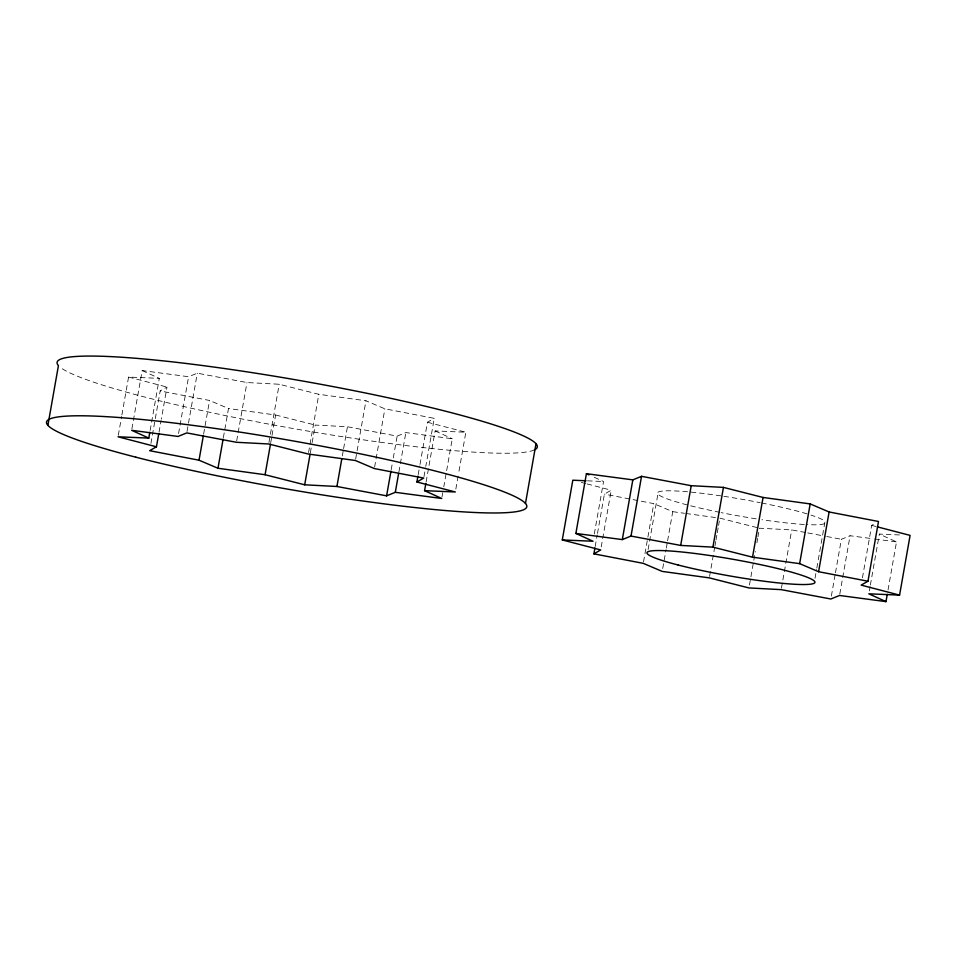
<?xml version="1.0" encoding="UTF-8"?>
<svg xmlns="http://www.w3.org/2000/svg" width="958" height="958" viewBox="0 0 958 958"><rect width="100%" height="100%" fill="white"/><g stroke="black" fill="none" stroke-linecap="round" stroke-linejoin="round"><path stroke-width="0.72" stroke-dasharray="4.79 3.59" d="M118.301 435.339L121.642 416.395M121.894 414.934L128.576 377.057L159.315 378.374L150.071 430.813M131.893 428.825L142.167 370.554L188.594 376.722L197.3 373.177L246.972 382.553L279.209 384.242L318.822 394.301L365.944 400.767L384.876 408.826L434.261 418.335L425.783 466.414M150.933 443.41L155.04 420.095M155.292 418.646L160.178 390.96L166.991 387.068L161.339 419.113M159.028 432.226L161.076 420.574M178.571 433.531L188.594 376.722M187.026 431.459L197.3 373.177M203.647 433.974L209.562 400.468L160.178 390.96M223.358 437.662L228.495 408.527L209.562 400.468M236.698 440.824L246.972 382.553M268.935 442.512L279.209 384.242M270.731 442.68L271.761 436.848M272.012 435.399L275.617 414.994L228.495 408.527M308.548 452.571L318.822 394.301M310.344 452.739L311.889 443.997M312.152 442.548L315.23 425.065L347.455 426.753L397.139 436.118L405.845 432.585L452.272 438.752L443.794 486.82M342.317 455.888L343.347 450.056M343.611 448.607L347.455 426.753M355.658 459.05L365.944 400.767M374.602 467.109L384.876 408.826M391.223 469.624L392.253 463.804M393.283 457.972L397.139 436.118M398.911 471.923L405.845 432.585M418.191 474.677L419.736 465.947M419.999 464.486L427.448 422.239L434.261 418.335M423.987 476.617L425.52 467.875M426.13 481.922L435.124 430.932L465.863 432.238L458.415 474.485M441.997 497.022L442.764 492.651M455.84 489.059L458.152 475.946M594.307 533.965L603.552 481.527L593.002 476.713M595.169 546.563L597.229 534.899M597.481 533.45L604.414 494.112L611.228 490.221L600.953 548.491M643.525 561.891L647.632 538.588M647.895 537.127L653.799 503.621L604.414 494.112M648.123 549.485L657.883 494.124M662.72 568.501L666.061 549.557M666.313 548.096L667.343 542.276M667.594 540.815L672.732 511.68L653.799 503.621M709.579 576.417L714.716 547.281M714.979 545.832L715.746 541.462M715.997 540.001L717.027 534.169M717.291 532.72L718.308 526.888M718.572 525.427L719.338 521.056M749.455 585.027L755.359 551.521M756.904 542.779L757.67 538.408M757.934 536.947L759.466 528.205L791.703 529.906L806.313 532.66M781.429 588.176L791.703 529.906M815.019 578.285L816.551 569.543M816.815 568.094L825.03 521.475A85.334 8.478 10 0 0 810.947 515.093M831.364 596.092L835.208 574.237M835.472 572.776L841.375 539.27L850.081 535.738L873.301 538.815M839.807 594.008L850.081 535.738M862.44 577.83L871.684 525.391L875.097 523.439M869.337 590.894L870.115 586.524M870.367 585.075L879.36 534.085L899.849 534.959M888.03 589.972L896.508 541.893L879.36 534.085M587.458 480.832L603.552 481.527M874.75 539.007L896.508 541.893M672.732 511.68L684.515 513.296M685.988 513.5L715.434 517.548M807.774 532.935L825.305 536.24M826.766 536.516L841.375 539.27M719.853 518.146L758.053 527.846M275.617 414.994L315.23 425.065M871.684 525.391L875.959 526.493M427.448 422.239L465.863 432.238M581.35 482.437L585.625 483.55M587.038 483.922L611.228 490.221M128.576 377.057L166.991 387.068M435.124 430.932L452.272 438.752M142.167 370.554L159.315 378.374M534.468 449.865A243.811 24.213 10 0 1 296.537 429.124A243.811 24.213 10 0 1 59.767 366.878M824.491 523.631A85.334 8.478 10 0 1 806.864 524.625M804.301 524.481A85.334 8.478 10 0 1 761.933 519.715M756.173 518.841A85.334 8.478 10 0 1 721.278 512.638M719.853 512.35A85.334 8.478 10 0 1 657.416 492.999A85.334 8.478 10 0 1 722.416 496.1M723.853 496.316A85.334 8.478 10 0 1 760.209 502.687M761.634 502.974A85.334 8.478 10 0 1 808.181 514.218"/><path stroke-width="1.44" d="M47.9 425.316L58.426 365.585A243.811 24.213 10 0 1 303.099 381.104A243.811 24.213 10 0 1 534.468 449.865M158.765 433.687L156.453 446.799L118.038 436.788L148.789 438.105L149.807 432.274M425.867 483.383L424.586 490.664L441.734 498.483L395.307 492.316L386.601 495.849L336.929 486.484L304.692 484.796L265.079 474.725L217.969 468.258L199.024 460.199L203.395 435.435M217.969 468.258L223.106 439.123M265.079 474.725L270.479 444.141M304.692 484.796L310.093 454.2M336.929 486.484L341.802 458.798M386.601 495.849L390.972 471.085M395.307 492.316L398.648 473.372M424.586 490.664L455.325 491.969L416.91 481.97L417.939 476.138M525.475 503.441L536.001 443.722M594.918 548.012L593.888 553.844L600.702 549.94L562.286 539.941L572.812 480.209L585.997 480.772M562.286 539.941L593.026 541.246L575.878 533.438L586.404 473.707L632.831 479.862L641.537 476.33L691.221 485.694L723.446 487.394L763.059 497.453L810.181 503.92L829.113 511.979L878.498 521.487L867.972 581.219L861.158 585.11L899.574 595.122L910.1 535.39L877.372 526.864M575.878 533.438L622.305 539.594L632.831 479.862M622.305 539.594L631.011 536.061L641.537 476.33M631.011 536.061L680.683 545.425L691.221 485.694M680.683 545.425L712.908 547.126L723.446 487.394M867.972 581.219L818.587 571.71L799.643 563.651L752.533 557.185L763.059 497.453M799.643 563.651L810.181 503.92M818.587 571.71L829.113 511.979M593.888 553.844L643.261 563.352L662.206 571.411L709.327 577.878L748.94 587.937L781.165 589.637L830.849 599.001L839.555 595.469L885.982 601.624L887.264 594.343M156.453 446.799L149.64 450.691L199.024 460.199M416.91 481.97L423.723 478.066L374.339 468.558L355.406 460.499L308.284 454.032L268.671 443.973L236.446 442.285L186.762 432.908L178.056 436.453L131.629 430.286L148.789 438.105M899.574 595.122L868.822 593.816L885.982 601.624M712.908 547.126L752.533 557.185M586.404 473.707L589.038 474.905M135.868 457.194A243.811 24.213 10 0 0 523.93 509.596A243.811 24.213 10 0 0 200.246 426.358A243.811 24.213 10 0 0 135.868 457.194M678.144 565.016A85.334 8.478 10 0 0 813.965 583.35A85.334 8.478 10 0 0 700.669 554.227A85.334 8.478 10 0 0 678.144 565.016"/></g></svg>
